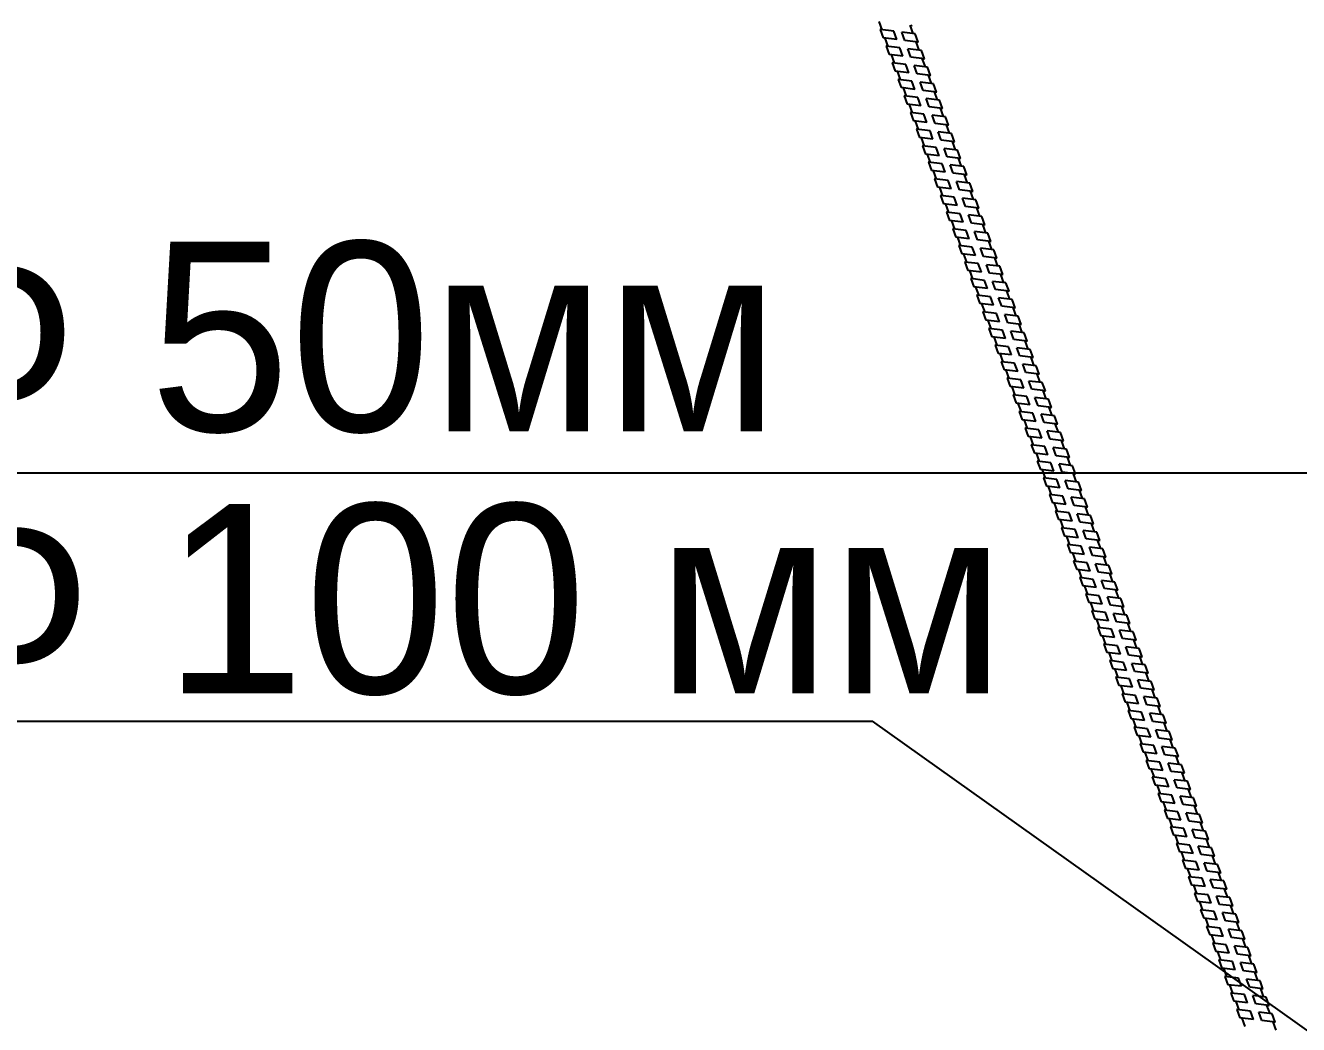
# Model space of a CAD drawing. Header units: millimetres. Extents: x -1985 to 969, y 203 to 500.
# Drawn here: x -1747.01 to -1726.86, y 441.97 to 457.79 of the extents above; entities that cross this region are included whole.
import ezdxf

# ---------------------------------------------------------------- set-up
doc = ezdxf.new("R2010")
doc.units = ezdxf.units.MM
doc.layers.add('надписи', color=7, linetype='Continuous')
doc.layers.add('ШПАЛА', color=7, linetype='Continuous')

msp = doc.modelspace()

# ---------------------------------------------------------------- linework, layer by layer
for p, q in [((-1732.973, 457.787), (-1733.001, 457.777)), ((-1733.482, 457.724), (-1733.453, 457.734)), ((-1733.267, 457.697), (-1733.482, 457.724)), ((-1733.219, 457.566), (-1733.434, 457.592)), ((-1732.925, 457.655), (-1733.137, 457.681)), ((-1732.877, 457.524), (-1733.089, 457.55)), ((-1733.386, 457.46), (-1733.358, 457.471)), ((-1733.171, 457.434), (-1733.386, 457.46)), ((-1732.829, 457.392), (-1733.041, 457.418)), ((-1732.877, 457.524), (-1732.905, 457.513)), ((-1733.123, 457.302), (-1733.338, 457.329)), ((-1733.29, 457.197), (-1733.262, 457.207)), ((-1733.075, 457.17), (-1733.29, 457.197)), ((-1732.781, 457.26), (-1732.993, 457.286)), ((-1732.733, 457.128), (-1732.945, 457.154)), ((-1732.781, 457.26), (-1732.809, 457.25)), ((-1733.027, 457.039), (-1733.242, 457.065)), ((-1733.194, 456.933), (-1733.166, 456.944)), ((-1732.979, 456.907), (-1733.194, 456.933)), ((-1732.685, 456.997), (-1732.897, 457.023)), ((-1732.685, 456.997), (-1732.713, 456.987)), ((-1732.931, 456.775), (-1733.146, 456.802)), ((-1732.637, 456.865), (-1732.849, 456.891)), ((-1732.589, 456.733), (-1732.801, 456.759)), ((-1732.589, 456.733), (-1732.617, 456.723)), ((-1733.099, 456.671), (-1733.07, 456.681)), ((-1732.884, 456.645), (-1733.099, 456.671)), ((-1732.836, 456.513), (-1733.051, 456.54)), ((-1732.542, 456.603), (-1732.754, 456.629)), ((-1733.003, 456.408), (-1732.975, 456.418)), ((-1732.788, 456.381), (-1733.003, 456.408)), ((-1732.494, 456.471), (-1732.706, 456.497)), ((-1732.446, 456.339), (-1732.658, 456.365)), ((-1732.494, 456.471), (-1732.522, 456.461)), ((-1732.74, 456.25), (-1732.955, 456.276)), ((-1732.907, 456.145), (-1732.879, 456.156)), ((-1732.692, 456.119), (-1732.907, 456.145)), ((-1732.398, 456.208), (-1732.61, 456.234)), ((-1732.398, 456.208), (-1732.426, 456.198)), ((-1732.645, 455.987), (-1732.859, 456.014)), ((-1732.35, 456.077), (-1732.562, 456.103)), ((-1732.302, 455.945), (-1732.514, 455.971)), ((-1732.302, 455.945), (-1732.331, 455.935)), ((-1732.811, 455.882), (-1732.783, 455.892)), ((-1732.597, 455.856), (-1732.811, 455.882)), ((-1732.549, 455.724), (-1732.764, 455.75)), ((-1732.255, 455.814), (-1732.466, 455.84)), ((-1732.716, 455.62), (-1732.688, 455.63)), ((-1732.501, 455.594), (-1732.716, 455.62)), ((-1732.207, 455.682), (-1732.418, 455.708)), ((-1732.159, 455.552), (-1732.371, 455.578)), ((-1732.207, 455.682), (-1732.235, 455.672)), ((-1732.453, 455.462), (-1732.668, 455.488)), ((-1732.62, 455.357), (-1732.592, 455.367)), ((-1732.405, 455.33), (-1732.62, 455.357)), ((-1732.111, 455.42), (-1732.323, 455.446)), ((-1732.111, 455.42), (-1732.139, 455.41)), ((-1732.358, 455.199), (-1732.572, 455.225)), ((-1732.063, 455.288), (-1732.275, 455.314)), ((-1732.015, 455.157), (-1732.227, 455.183)), ((-1732.015, 455.157), (-1732.044, 455.147)), ((-1732.524, 455.093), (-1732.496, 455.104)), ((-1732.31, 455.067), (-1732.524, 455.093)), ((-1732.262, 454.935), (-1732.477, 454.962)), ((-1731.967, 455.025), (-1732.179, 455.051)), ((-1731.92, 454.893), (-1732.131, 454.919)), ((-1732.429, 454.83), (-1732.4, 454.84)), ((-1732.214, 454.804), (-1732.429, 454.83)), ((-1731.872, 454.762), (-1732.083, 454.788)), ((-1731.92, 454.893), (-1731.948, 454.883)), ((-1732.166, 454.672), (-1732.381, 454.699)), ((-1732.333, 454.567), (-1732.304, 454.577)), ((-1732.118, 454.54), (-1732.333, 454.567)), ((-1731.824, 454.63), (-1732.036, 454.656)), ((-1731.776, 454.498), (-1731.988, 454.524)), ((-1731.824, 454.63), (-1731.852, 454.62)), ((-1732.07, 454.409), (-1732.285, 454.435)), ((-1732.237, 454.303), (-1732.209, 454.314)), ((-1731.728, 454.367), (-1731.94, 454.393)), ((-1731.728, 454.367), (-1731.756, 454.356)), ((-1732.022, 454.277), (-1732.237, 454.303)), ((-1731.974, 454.145), (-1732.189, 454.172)), ((-1731.68, 454.235), (-1731.892, 454.261)), ((-1731.632, 454.103), (-1731.844, 454.129)), ((-1732.141, 454.041), (-1732.113, 454.051)), ((-1731.927, 454.015), (-1732.141, 454.041)), ((-1731.879, 453.883), (-1732.094, 453.909)), ((-1731.584, 453.973), (-1731.796, 453.999)), ((-1731.632, 454.103), (-1731.66, 454.093)), ((-1732.046, 453.778), (-1732.017, 453.788)), ((-1731.831, 453.751), (-1732.046, 453.778)), ((-1731.537, 453.841), (-1731.748, 453.867)), ((-1731.489, 453.709), (-1731.7, 453.735)), ((-1731.537, 453.841), (-1731.565, 453.831)), ((-1731.783, 453.62), (-1731.998, 453.646)), ((-1731.95, 453.515), (-1731.922, 453.525)), ((-1731.735, 453.489), (-1731.95, 453.515)), ((-1731.441, 453.578), (-1731.653, 453.604)), ((-1731.441, 453.578), (-1731.469, 453.568)), ((-1731.687, 453.357), (-1731.902, 453.384)), ((-1731.393, 453.447), (-1731.605, 453.473)), ((-1731.345, 453.315), (-1731.557, 453.341)), ((-1731.345, 453.315), (-1731.373, 453.305)), ((-1731.854, 453.252), (-1731.826, 453.262)), ((-1731.639, 453.225), (-1731.854, 453.252)), ((-1731.591, 453.094), (-1731.806, 453.12)), ((-1731.297, 453.183), (-1731.509, 453.209)), ((-1731.759, 452.99), (-1731.73, 453)), ((-1731.544, 452.963), (-1731.759, 452.99)), ((-1731.249, 453.052), (-1731.461, 453.078)), ((-1731.202, 452.921), (-1731.414, 452.947)), ((-1731.249, 453.052), (-1731.277, 453.042)), ((-1731.496, 452.832), (-1731.711, 452.858)), ((-1731.663, 452.726), (-1731.635, 452.737)), ((-1731.448, 452.7), (-1731.663, 452.726)), ((-1731.154, 452.79), (-1731.366, 452.816)), ((-1731.154, 452.79), (-1731.182, 452.78)), ((-1731.4, 452.569), (-1731.615, 452.595)), ((-1731.106, 452.658), (-1731.318, 452.684)), ((-1731.058, 452.527), (-1731.27, 452.553)), ((-1731.058, 452.527), (-1731.086, 452.516)), ((-1731.567, 452.463), (-1731.539, 452.473)), ((-1731.352, 452.437), (-1731.567, 452.463)), ((-1731.304, 452.305), (-1731.519, 452.332)), ((-1731.01, 452.395), (-1731.222, 452.421)), ((-1731.471, 452.2), (-1731.443, 452.21)), ((-1731.256, 452.173), (-1731.471, 452.2)), ((-1730.962, 452.263), (-1731.174, 452.289)), ((-1730.914, 452.131), (-1731.126, 452.157)), ((-1730.962, 452.263), (-1730.99, 452.253)), ((-1731.209, 452.042), (-1731.423, 452.068)), ((-1731.375, 451.936), (-1731.347, 451.947)), ((-1731.16, 451.91), (-1731.375, 451.936)), ((-1730.866, 452), (-1731.078, 452.026)), ((-1730.818, 451.868), (-1731.03, 451.894)), ((-1730.866, 452), (-1730.895, 451.99)), ((-1731.113, 451.778), (-1731.327, 451.805)), ((-1730.77, 451.736), (-1730.982, 451.762)), ((-1730.77, 451.736), (-1730.799, 451.726)), ((-1731.28, 451.673), (-1731.251, 451.683)), ((-1731.065, 451.647), (-1731.28, 451.673)), ((-1731.017, 451.515), (-1731.232, 451.541)), ((-1730.723, 451.605), (-1730.934, 451.631)), ((-1730.675, 451.473), (-1730.886, 451.499)), ((-1731.184, 451.411), (-1731.156, 451.421)), ((-1730.969, 451.384), (-1731.184, 451.411)), ((-1730.627, 451.342), (-1730.839, 451.368)), ((-1730.675, 451.473), (-1730.703, 451.463)), ((-1730.921, 451.253), (-1731.136, 451.279)), ((-1731.088, 451.147), (-1731.06, 451.158)), ((-1730.873, 451.121), (-1731.088, 451.147)), ((-1730.579, 451.211), (-1730.791, 451.237)), ((-1730.531, 451.079), (-1730.743, 451.105)), ((-1730.579, 451.211), (-1730.607, 451.201)), ((-1730.825, 450.989), (-1731.04, 451.016)), ((-1730.993, 450.885), (-1730.964, 450.895)), ((-1730.483, 450.947), (-1730.695, 450.973)), ((-1730.483, 450.947), (-1730.511, 450.937)), ((-1730.778, 450.859), (-1730.993, 450.885)), ((-1730.73, 450.727), (-1730.945, 450.753)), ((-1730.436, 450.816), (-1730.648, 450.843)), ((-1730.388, 450.685), (-1730.6, 450.711)), ((-1730.388, 450.685), (-1730.416, 450.675)), ((-1730.897, 450.622), (-1730.869, 450.632)), ((-1730.682, 450.595), (-1730.897, 450.622)), ((-1730.634, 450.464), (-1730.849, 450.49)), ((-1730.34, 450.553), (-1730.552, 450.579)), ((-1730.801, 450.359), (-1730.773, 450.37)), ((-1730.587, 450.333), (-1730.801, 450.359)), ((-1730.292, 450.422), (-1730.504, 450.448)), ((-1730.244, 450.291), (-1730.456, 450.317)), ((-1730.292, 450.422), (-1730.32, 450.411)), ((-1730.539, 450.201), (-1730.754, 450.228)), ((-1730.706, 450.096), (-1730.677, 450.106)), ((-1730.491, 450.07), (-1730.706, 450.096)), ((-1730.197, 450.159), (-1730.408, 450.185)), ((-1730.197, 450.159), (-1730.225, 450.149)), ((-1730.443, 449.938), (-1730.658, 449.965)), ((-1730.149, 450.028), (-1730.36, 450.054)), ((-1730.101, 449.896), (-1730.313, 449.922)), ((-1730.101, 449.896), (-1730.129, 449.886)), ((-1730.61, 449.833), (-1730.581, 449.843)), ((-1730.395, 449.806), (-1730.61, 449.833)), ((-1730.347, 449.675), (-1730.562, 449.701)), ((-1730.053, 449.764), (-1730.265, 449.79)), ((-1730.514, 449.57), (-1730.486, 449.58)), ((-1730.299, 449.543), (-1730.514, 449.57)), ((-1730.005, 449.633), (-1730.217, 449.659)), ((-1729.957, 449.501), (-1730.169, 449.527)), ((-1730.005, 449.633), (-1730.033, 449.623)), ((-1730.251, 449.412), (-1730.466, 449.438)), ((-1730.418, 449.306), (-1730.39, 449.316)), ((-1730.203, 449.28), (-1730.418, 449.306)), ((-1729.909, 449.37), (-1730.121, 449.396)), ((-1729.909, 449.37), (-1729.937, 449.359)), ((-1730.155, 449.148), (-1730.37, 449.174)), ((-1729.861, 449.238), (-1730.073, 449.264)), ((-1729.813, 449.106), (-1730.025, 449.132)), ((-1729.813, 449.106), (-1729.841, 449.096)), ((-1730.322, 449.043), (-1730.294, 449.053)), ((-1730.107, 449.016), (-1730.322, 449.043)), ((-1730.059, 448.885), (-1730.274, 448.911)), ((-1729.765, 448.974), (-1729.977, 449)), ((-1730.227, 448.78), (-1730.198, 448.791)), ((-1730.012, 448.754), (-1730.227, 448.78)), ((-1729.717, 448.843), (-1729.929, 448.869)), ((-1729.67, 448.712), (-1729.882, 448.738)), ((-1729.717, 448.843), (-1729.745, 448.832)), ((-1729.964, 448.622), (-1730.179, 448.649)), ((-1730.131, 448.517), (-1730.103, 448.527)), ((-1729.916, 448.491), (-1730.131, 448.517)), ((-1729.622, 448.58), (-1729.834, 448.606)), ((-1729.574, 448.449), (-1729.786, 448.475)), ((-1729.622, 448.58), (-1729.65, 448.57)), ((-1729.868, 448.359), (-1730.083, 448.386)), ((-1730.035, 448.255), (-1730.007, 448.265)), ((-1729.526, 448.317), (-1729.738, 448.343)), ((-1729.526, 448.317), (-1729.554, 448.307)), ((-1729.82, 448.228), (-1730.035, 448.255)), ((-1729.773, 448.097), (-1729.987, 448.123)), ((-1729.478, 448.186), (-1729.69, 448.212)), ((-1729.43, 448.055), (-1729.642, 448.081)), ((-1729.939, 447.991), (-1729.911, 448.002)), ((-1729.725, 447.965), (-1729.939, 447.991)), ((-1729.383, 447.923), (-1729.594, 447.949)), ((-1729.43, 448.055), (-1729.459, 448.044)), ((-1729.677, 447.833), (-1729.892, 447.86)), ((-1729.844, 447.729), (-1729.816, 447.739)), ((-1729.629, 447.702), (-1729.844, 447.729)), ((-1729.335, 447.791), (-1729.546, 447.817)), ((-1729.287, 447.66), (-1729.499, 447.686)), ((-1729.335, 447.791), (-1729.363, 447.781)), ((-1729.581, 447.571), (-1729.796, 447.597)), ((-1729.748, 447.466), (-1729.72, 447.476)), ((-1729.533, 447.439), (-1729.748, 447.466)), ((-1729.239, 447.529), (-1729.451, 447.555)), ((-1729.239, 447.529), (-1729.267, 447.519)), ((-1729.485, 447.308), (-1729.7, 447.334)), ((-1729.191, 447.397), (-1729.403, 447.423)), ((-1729.143, 447.266), (-1729.355, 447.292)), ((-1729.143, 447.266), (-1729.171, 447.255)), ((-1729.652, 447.202), (-1729.624, 447.213)), ((-1729.437, 447.176), (-1729.652, 447.202)), ((-1729.39, 447.044), (-1729.604, 447.071)), ((-1729.095, 447.134), (-1729.307, 447.16)), ((-1729.556, 446.939), (-1729.528, 446.949)), ((-1729.342, 446.913), (-1729.556, 446.939)), ((-1729.047, 447.002), (-1729.259, 447.028)), ((-1728.999, 446.871), (-1729.211, 446.897)), ((-1729.047, 447.002), (-1729.076, 446.992)), ((-1729.294, 446.781), (-1729.509, 446.807)), ((-1729.461, 446.675), (-1729.432, 446.686)), ((-1729.246, 446.649), (-1729.461, 446.675)), ((-1728.952, 446.739), (-1729.163, 446.765)), ((-1728.952, 446.739), (-1728.98, 446.729)), ((-1729.198, 446.517), (-1729.413, 446.544)), ((-1728.904, 446.607), (-1729.115, 446.633)), ((-1728.856, 446.475), (-1729.068, 446.501)), ((-1728.856, 446.475), (-1728.884, 446.465)), ((-1729.365, 446.412), (-1729.336, 446.422)), ((-1729.15, 446.386), (-1729.365, 446.412)), ((-1729.102, 446.254), (-1729.317, 446.281)), ((-1728.808, 446.344), (-1729.02, 446.37)), ((-1729.269, 446.15), (-1729.241, 446.16)), ((-1729.054, 446.123), (-1729.269, 446.15)), ((-1728.76, 446.212), (-1728.972, 446.238)), ((-1728.712, 446.081), (-1728.924, 446.107)), ((-1728.76, 446.212), (-1728.788, 446.202)), ((-1729.007, 445.992), (-1729.221, 446.018)), ((-1729.173, 445.887), (-1729.145, 445.897)), ((-1728.959, 445.86), (-1729.173, 445.887)), ((-1728.664, 445.95), (-1728.876, 445.976)), ((-1728.664, 445.95), (-1728.692, 445.94)), ((-1728.911, 445.729), (-1729.126, 445.755)), ((-1728.616, 445.818), (-1728.828, 445.844)), ((-1728.569, 445.687), (-1728.78, 445.713)), ((-1728.569, 445.687), (-1728.597, 445.676)), ((-1729.078, 445.624), (-1729.05, 445.634)), ((-1728.863, 445.598), (-1729.078, 445.624)), ((-1728.815, 445.466), (-1729.03, 445.492)), ((-1728.521, 445.556), (-1728.733, 445.582)), ((-1728.473, 445.424), (-1728.685, 445.45)), ((-1728.982, 445.361), (-1728.954, 445.371)), ((-1728.767, 445.334), (-1728.982, 445.361)), ((-1728.425, 445.292), (-1728.637, 445.318)), ((-1728.473, 445.424), (-1728.501, 445.414)), ((-1728.719, 445.203), (-1728.934, 445.229)), ((-1728.886, 445.098), (-1728.858, 445.108)), ((-1728.672, 445.071), (-1728.886, 445.098)), ((-1728.377, 445.161), (-1728.589, 445.187)), ((-1728.329, 445.029), (-1728.541, 445.055)), ((-1728.377, 445.161), (-1728.405, 445.151)), ((-1728.624, 444.94), (-1728.839, 444.966)), ((-1728.791, 444.835), (-1728.762, 444.845)), ((-1728.282, 444.898), (-1728.493, 444.924)), ((-1728.282, 444.898), (-1728.31, 444.888)), ((-1728.576, 444.808), (-1728.791, 444.835)), ((-1728.528, 444.677), (-1728.743, 444.703)), ((-1728.234, 444.766), (-1728.445, 444.792)), ((-1728.186, 444.635), (-1728.398, 444.661)), ((-1728.695, 444.571), (-1728.666, 444.582)), ((-1728.48, 444.545), (-1728.695, 444.571)), ((-1728.432, 444.413), (-1728.647, 444.44)), ((-1728.138, 444.503), (-1728.35, 444.529)), ((-1728.186, 444.635), (-1728.214, 444.624)), ((-1728.599, 444.308), (-1728.571, 444.318)), ((-1728.384, 444.282), (-1728.599, 444.308)), ((-1728.09, 444.371), (-1728.302, 444.397)), ((-1728.042, 444.24), (-1728.254, 444.266)), ((-1728.09, 444.371), (-1728.118, 444.361)), ((-1728.336, 444.15), (-1728.551, 444.176)), ((-1728.503, 444.044), (-1728.475, 444.055)), ((-1728.288, 444.018), (-1728.503, 444.044)), ((-1727.994, 444.108), (-1728.206, 444.134)), ((-1727.994, 444.108), (-1728.022, 444.098)), ((-1728.24, 443.886), (-1728.455, 443.913)), ((-1727.946, 443.976), (-1728.158, 444.002)), ((-1727.898, 443.844), (-1728.11, 443.87)), ((-1727.898, 443.844), (-1727.926, 443.834)), ((-1728.407, 443.781), (-1728.379, 443.791)), ((-1728.192, 443.755), (-1728.407, 443.781)), ((-1728.144, 443.623), (-1728.359, 443.65)), ((-1727.85, 443.713), (-1728.062, 443.739)), ((-1728.312, 443.519), (-1728.283, 443.529)), ((-1728.097, 443.492), (-1728.312, 443.519)), ((-1727.802, 443.581), (-1728.014, 443.607)), ((-1727.755, 443.45), (-1727.967, 443.476)), ((-1727.802, 443.581), (-1727.83, 443.571)), ((-1728.049, 443.361), (-1728.264, 443.387)), ((-1728.216, 443.256), (-1728.188, 443.266)), ((-1728.001, 443.229), (-1728.216, 443.256)), ((-1727.707, 443.319), (-1727.919, 443.345)), ((-1727.707, 443.319), (-1727.735, 443.309)), ((-1727.953, 443.098), (-1728.168, 443.124)), ((-1727.659, 443.187), (-1727.871, 443.213)), ((-1727.611, 443.056), (-1727.823, 443.082)), ((-1727.611, 443.056), (-1727.639, 443.045)), ((-1728.12, 442.993), (-1728.092, 443.003)), ((-1727.905, 442.967), (-1728.12, 442.993)), ((-1727.858, 442.835), (-1728.072, 442.861)), ((-1727.563, 442.925), (-1727.775, 442.951)), ((-1728.024, 442.73), (-1727.996, 442.74)), ((-1727.81, 442.703), (-1728.024, 442.73)), ((-1727.515, 442.793), (-1727.727, 442.819)), ((-1727.467, 442.661), (-1727.679, 442.687)), ((-1727.515, 442.793), (-1727.543, 442.783)), ((-1727.762, 442.572), (-1727.977, 442.598)), ((-1727.929, 442.466), (-1727.9, 442.477)), ((-1727.714, 442.44), (-1727.929, 442.466)), ((-1727.42, 442.53), (-1727.631, 442.556)), ((-1727.372, 442.398), (-1727.583, 442.424)), ((-1727.42, 442.53), (-1727.448, 442.52)), ((-1727.666, 442.308), (-1727.881, 442.335)), ((-1727.324, 442.266), (-1727.536, 442.292)), ((-1727.324, 442.266), (-1727.352, 442.256)), ((-1727.833, 442.203), (-1727.804, 442.213)), ((-1727.618, 442.177), (-1727.833, 442.203)), ((-1727.57, 442.045), (-1727.785, 442.071)), ((-1727.276, 442.135), (-1727.488, 442.161)), ((-1727.228, 442.003), (-1727.44, 442.029)), ((-1727.228, 442.003), (-1727.256, 441.993))]:
    msp.add_line(p, q)
at = {"color": 0}
for p, q in [((-1733.482, 457.724), (-1733.434, 457.592)), ((-1732.877, 457.524), (-1732.925, 457.655)), ((-1733.386, 457.46), (-1733.338, 457.329)), ((-1732.781, 457.26), (-1732.829, 457.392)), ((-1733.29, 457.197), (-1733.242, 457.065)), ((-1733.194, 456.933), (-1733.146, 456.802)), ((-1732.685, 456.997), (-1732.733, 457.128)), ((-1732.589, 456.733), (-1732.637, 456.865)), ((-1733.099, 456.671), (-1733.051, 456.54)), ((-1732.494, 456.471), (-1732.542, 456.603)), ((-1733.003, 456.408), (-1732.955, 456.276)), ((-1732.398, 456.208), (-1732.446, 456.339)), ((-1732.907, 456.145), (-1732.859, 456.014)), ((-1732.302, 455.945), (-1732.35, 456.077)), ((-1732.811, 455.882), (-1732.764, 455.75)), ((-1732.207, 455.682), (-1732.255, 455.814)), ((-1732.716, 455.62), (-1732.668, 455.488)), ((-1732.111, 455.42), (-1732.159, 455.552)), ((-1732.62, 455.357), (-1732.572, 455.225)), ((-1732.015, 455.157), (-1732.063, 455.288)), ((-1732.524, 455.093), (-1732.477, 454.962)), ((-1731.92, 454.893), (-1731.967, 455.025)), ((-1732.429, 454.83), (-1732.381, 454.699)), ((-1731.824, 454.63), (-1731.872, 454.762)), ((-1732.333, 454.567), (-1732.285, 454.435)), ((-1731.728, 454.367), (-1731.776, 454.498)), ((-1732.237, 454.303), (-1732.189, 454.172)), ((-1731.632, 454.103), (-1731.68, 454.235)), ((-1732.141, 454.041), (-1732.094, 453.909)), ((-1731.537, 453.841), (-1731.584, 453.973)), ((-1732.046, 453.778), (-1731.998, 453.646)), ((-1731.441, 453.578), (-1731.489, 453.709)), ((-1731.95, 453.515), (-1731.902, 453.384)), ((-1731.345, 453.315), (-1731.393, 453.447)), ((-1731.854, 453.252), (-1731.806, 453.12)), ((-1731.249, 453.052), (-1731.297, 453.183)), ((-1731.759, 452.99), (-1731.711, 452.858)), ((-1731.154, 452.79), (-1731.202, 452.921)), ((-1731.663, 452.726), (-1731.615, 452.595)), ((-1731.058, 452.527), (-1731.106, 452.658)), ((-1731.567, 452.463), (-1731.519, 452.332)), ((-1730.962, 452.263), (-1731.01, 452.395)), ((-1731.471, 452.2), (-1731.423, 452.068)), ((-1730.866, 452), (-1730.914, 452.131)), ((-1731.375, 451.936), (-1731.327, 451.805)), ((-1730.77, 451.736), (-1730.818, 451.868)), ((-1731.28, 451.673), (-1731.232, 451.541)), ((-1730.675, 451.473), (-1730.723, 451.605)), ((-1731.184, 451.411), (-1731.136, 451.279)), ((-1730.579, 451.211), (-1730.627, 451.342)), ((-1731.088, 451.147), (-1731.04, 451.016)), ((-1730.483, 450.947), (-1730.531, 451.079)), ((-1730.993, 450.885), (-1730.945, 450.753)), ((-1730.388, 450.685), (-1730.436, 450.816)), ((-1730.897, 450.622), (-1730.849, 450.49)), ((-1730.292, 450.422), (-1730.34, 450.553)), ((-1730.801, 450.359), (-1730.754, 450.228)), ((-1730.197, 450.159), (-1730.244, 450.291)), ((-1730.706, 450.096), (-1730.658, 449.965)), ((-1730.101, 449.896), (-1730.149, 450.028)), ((-1730.61, 449.833), (-1730.562, 449.701)), ((-1730.005, 449.633), (-1730.053, 449.764)), ((-1730.514, 449.57), (-1730.466, 449.438)), ((-1729.909, 449.37), (-1729.957, 449.501)), ((-1730.418, 449.306), (-1730.37, 449.174)), ((-1729.813, 449.106), (-1729.861, 449.238)), ((-1730.322, 449.043), (-1730.274, 448.911)), ((-1729.717, 448.843), (-1729.765, 448.974)), ((-1730.227, 448.78), (-1730.179, 448.649)), ((-1729.622, 448.58), (-1729.67, 448.712)), ((-1730.131, 448.517), (-1730.083, 448.386)), ((-1729.526, 448.317), (-1729.574, 448.449)), ((-1730.035, 448.255), (-1729.987, 448.123)), ((-1729.43, 448.055), (-1729.478, 448.186)), ((-1729.939, 447.991), (-1729.892, 447.86)), ((-1729.335, 447.791), (-1729.383, 447.923)), ((-1729.844, 447.729), (-1729.796, 447.597)), ((-1729.239, 447.529), (-1729.287, 447.66)), ((-1729.748, 447.466), (-1729.7, 447.334)), ((-1729.143, 447.266), (-1729.191, 447.397)), ((-1729.652, 447.202), (-1729.604, 447.071)), ((-1729.047, 447.002), (-1729.095, 447.134)), ((-1729.556, 446.939), (-1729.509, 446.807)), ((-1728.952, 446.739), (-1728.999, 446.871)), ((-1729.461, 446.675), (-1729.413, 446.544)), ((-1728.856, 446.475), (-1728.904, 446.607)), ((-1729.365, 446.412), (-1729.317, 446.281)), ((-1728.76, 446.212), (-1728.808, 446.344)), ((-1729.269, 446.15), (-1729.221, 446.018)), ((-1728.664, 445.95), (-1728.712, 446.081)), ((-1729.173, 445.887), (-1729.126, 445.755)), ((-1728.569, 445.687), (-1728.616, 445.818)), ((-1729.078, 445.624), (-1729.03, 445.492)), ((-1728.473, 445.424), (-1728.521, 445.556)), ((-1728.982, 445.361), (-1728.934, 445.229)), ((-1728.377, 445.161), (-1728.425, 445.292)), ((-1728.886, 445.098), (-1728.839, 444.966)), ((-1728.282, 444.898), (-1728.329, 445.029)), ((-1728.791, 444.835), (-1728.743, 444.703)), ((-1728.186, 444.635), (-1728.234, 444.766)), ((-1728.695, 444.571), (-1728.647, 444.44)), ((-1728.09, 444.371), (-1728.138, 444.503)), ((-1728.599, 444.308), (-1728.551, 444.176)), ((-1727.994, 444.108), (-1728.042, 444.24)), ((-1728.503, 444.044), (-1728.455, 443.913)), ((-1727.898, 443.844), (-1727.946, 443.976)), ((-1728.407, 443.781), (-1728.359, 443.65)), ((-1727.802, 443.581), (-1727.85, 443.713)), ((-1728.312, 443.519), (-1728.264, 443.387)), ((-1727.707, 443.319), (-1727.755, 443.45)), ((-1728.216, 443.256), (-1728.168, 443.124)), ((-1727.611, 443.056), (-1727.659, 443.187)), ((-1728.12, 442.993), (-1728.072, 442.861)), ((-1727.515, 442.793), (-1727.563, 442.925)), ((-1728.024, 442.73), (-1727.977, 442.598)), ((-1727.42, 442.53), (-1727.467, 442.661)), ((-1727.929, 442.466), (-1727.881, 442.335)), ((-1727.324, 442.266), (-1727.372, 442.398)), ((-1727.833, 442.203), (-1727.785, 442.071)), ((-1727.228, 442.003), (-1727.276, 442.135))]:
    msp.add_line(p, q, dxfattribs=at)
at = {"layer": 'надписи'}
for points in [[(-1679.776, 410.035), (-1710.811, 450.699), (-1787.625, 450.699), (-1818.086, 407.546)], [(-1815.3, 404.038), (-1779.32, 446.773), (-1733.608, 446.773), (-1679.776, 408.471)]]:
    msp.add_lwpolyline(points, dxfattribs=at)
at = {"layer": 'ШПАЛА', "color": 0}
for p, q in [((-1733.448, 457.719), (-1733.496, 457.851)), ((-1732.958, 457.659), (-1733.006, 457.791)), ((-1733.352, 457.456), (-1733.4, 457.588)), ((-1733.219, 457.566), (-1733.267, 457.697)), ((-1733.089, 457.55), (-1733.137, 457.681)), ((-1733.123, 457.302), (-1733.171, 457.434)), ((-1732.993, 457.286), (-1733.041, 457.418)), ((-1732.862, 457.396), (-1732.91, 457.528)), ((-1733.256, 457.193), (-1733.304, 457.325)), ((-1733.027, 457.039), (-1733.075, 457.17)), ((-1732.897, 457.023), (-1732.945, 457.154)), ((-1732.766, 457.132), (-1732.814, 457.264)), ((-1733.161, 456.929), (-1733.209, 457.061)), ((-1732.67, 456.869), (-1732.718, 457.001)), ((-1733.065, 456.667), (-1733.113, 456.798)), ((-1732.931, 456.775), (-1732.979, 456.907)), ((-1732.801, 456.759), (-1732.849, 456.891)), ((-1732.575, 456.607), (-1732.623, 456.738)), ((-1732.969, 456.404), (-1733.017, 456.535)), ((-1732.836, 456.513), (-1732.884, 456.645)), ((-1732.706, 456.497), (-1732.754, 456.629)), ((-1732.74, 456.25), (-1732.788, 456.381)), ((-1732.61, 456.234), (-1732.658, 456.365)), ((-1732.479, 456.344), (-1732.527, 456.475)), ((-1732.874, 456.141), (-1732.921, 456.272)), ((-1732.384, 456.081), (-1732.431, 456.212)), ((-1732.778, 455.878), (-1732.826, 456.01)), ((-1732.645, 455.987), (-1732.692, 456.119)), ((-1732.514, 455.971), (-1732.562, 456.103)), ((-1732.288, 455.818), (-1732.336, 455.949)), ((-1732.683, 455.616), (-1732.73, 455.746)), ((-1732.549, 455.724), (-1732.597, 455.856)), ((-1732.418, 455.708), (-1732.466, 455.84)), ((-1732.453, 455.462), (-1732.501, 455.594)), ((-1732.323, 455.446), (-1732.371, 455.578)), ((-1732.192, 455.556), (-1732.24, 455.686)), ((-1732.587, 455.353), (-1732.635, 455.484)), ((-1732.358, 455.199), (-1732.405, 455.33)), ((-1732.097, 455.292), (-1732.145, 455.424)), ((-1732.491, 455.089), (-1732.539, 455.221)), ((-1732.227, 455.183), (-1732.275, 455.314)), ((-1732.001, 455.029), (-1732.049, 455.161)), ((-1732.395, 454.826), (-1732.443, 454.958)), ((-1732.262, 454.935), (-1732.31, 455.067)), ((-1732.131, 454.919), (-1732.179, 455.051)), ((-1732.166, 454.672), (-1732.214, 454.804)), ((-1732.036, 454.656), (-1732.083, 454.788)), ((-1731.905, 454.766), (-1731.953, 454.898)), ((-1732.299, 454.562), (-1732.347, 454.694)), ((-1732.07, 454.409), (-1732.118, 454.54)), ((-1731.94, 454.393), (-1731.988, 454.524)), ((-1731.809, 454.502), (-1731.857, 454.634)), ((-1732.203, 454.299), (-1732.251, 454.431)), ((-1731.713, 454.239), (-1731.761, 454.371)), ((-1732.108, 454.037), (-1732.155, 454.168)), ((-1731.974, 454.145), (-1732.022, 454.277)), ((-1731.844, 454.129), (-1731.892, 454.261)), ((-1731.879, 453.883), (-1731.927, 454.015)), ((-1731.748, 453.867), (-1731.796, 453.999)), ((-1731.618, 453.977), (-1731.665, 454.107)), ((-1732.012, 453.774), (-1732.06, 453.905)), ((-1731.783, 453.62), (-1731.831, 453.751)), ((-1731.653, 453.604), (-1731.7, 453.735)), ((-1731.522, 453.713), (-1731.57, 453.845)), ((-1731.916, 453.511), (-1731.964, 453.642)), ((-1731.426, 453.451), (-1731.474, 453.582)), ((-1731.821, 453.248), (-1731.869, 453.379)), ((-1731.687, 453.357), (-1731.735, 453.489)), ((-1731.557, 453.341), (-1731.605, 453.473)), ((-1731.33, 453.188), (-1731.378, 453.319)), ((-1731.725, 452.986), (-1731.773, 453.116)), ((-1731.591, 453.094), (-1731.639, 453.225)), ((-1731.461, 453.078), (-1731.509, 453.209)), ((-1731.496, 452.832), (-1731.544, 452.963)), ((-1731.366, 452.816), (-1731.414, 452.947)), ((-1731.235, 452.925), (-1731.283, 453.056)), ((-1731.629, 452.722), (-1731.677, 452.854)), ((-1731.4, 452.569), (-1731.448, 452.7)), ((-1731.139, 452.662), (-1731.187, 452.794)), ((-1731.534, 452.459), (-1731.582, 452.591)), ((-1731.27, 452.553), (-1731.318, 452.684)), ((-1731.043, 452.399), (-1731.091, 452.531)), ((-1731.438, 452.196), (-1731.486, 452.327)), ((-1731.304, 452.305), (-1731.352, 452.437)), ((-1731.174, 452.289), (-1731.222, 452.421)), ((-1731.209, 452.042), (-1731.256, 452.173)), ((-1731.078, 452.026), (-1731.126, 452.157)), ((-1730.948, 452.136), (-1730.996, 452.267)), ((-1731.342, 451.932), (-1731.39, 452.064)), ((-1731.113, 451.778), (-1731.16, 451.91)), ((-1730.982, 451.762), (-1731.03, 451.894)), ((-1730.852, 451.872), (-1730.9, 452.004)), ((-1731.246, 451.669), (-1731.294, 451.801)), ((-1730.756, 451.609), (-1730.804, 451.74)), ((-1731.151, 451.407), (-1731.198, 451.537)), ((-1731.017, 451.515), (-1731.065, 451.647)), ((-1730.886, 451.499), (-1730.934, 451.631)), ((-1730.921, 451.253), (-1730.969, 451.384)), ((-1730.791, 451.237), (-1730.839, 451.368)), ((-1730.66, 451.346), (-1730.708, 451.477)), ((-1731.055, 451.143), (-1731.103, 451.275)), ((-1730.825, 450.989), (-1730.873, 451.121)), ((-1730.695, 450.973), (-1730.743, 451.105)), ((-1730.565, 451.083), (-1730.612, 451.215)), ((-1730.959, 450.881), (-1731.007, 451.012)), ((-1730.469, 450.821), (-1730.517, 450.952)), ((-1730.863, 450.617), (-1730.911, 450.749)), ((-1730.73, 450.727), (-1730.778, 450.859)), ((-1730.6, 450.711), (-1730.648, 450.843)), ((-1730.373, 450.557), (-1730.421, 450.689)), ((-1730.768, 450.355), (-1730.815, 450.486)), ((-1730.634, 450.464), (-1730.682, 450.595)), ((-1730.504, 450.448), (-1730.552, 450.579)), ((-1730.539, 450.201), (-1730.587, 450.333)), ((-1730.408, 450.185), (-1730.456, 450.317)), ((-1730.278, 450.295), (-1730.325, 450.426)), ((-1730.672, 450.092), (-1730.72, 450.224)), ((-1730.182, 450.032), (-1730.23, 450.164)), ((-1730.576, 449.829), (-1730.624, 449.96)), ((-1730.443, 449.938), (-1730.491, 450.07)), ((-1730.313, 449.922), (-1730.36, 450.054)), ((-1730.086, 449.769), (-1730.134, 449.9)), ((-1730.48, 449.565), (-1730.528, 449.697)), ((-1730.347, 449.675), (-1730.395, 449.806)), ((-1730.217, 449.659), (-1730.265, 449.79)), ((-1730.251, 449.412), (-1730.299, 449.543)), ((-1730.121, 449.396), (-1730.169, 449.527)), ((-1729.99, 449.505), (-1730.038, 449.637)), ((-1730.384, 449.302), (-1730.432, 449.434)), ((-1730.155, 449.148), (-1730.203, 449.28)), ((-1729.894, 449.242), (-1729.942, 449.374)), ((-1730.289, 449.039), (-1730.337, 449.17)), ((-1730.025, 449.132), (-1730.073, 449.264)), ((-1729.798, 448.978), (-1729.846, 449.11)), ((-1730.193, 448.776), (-1730.241, 448.907)), ((-1730.059, 448.885), (-1730.107, 449.016)), ((-1729.929, 448.869), (-1729.977, 449)), ((-1729.964, 448.622), (-1730.012, 448.754)), ((-1729.834, 448.606), (-1729.882, 448.738)), ((-1729.703, 448.716), (-1729.751, 448.847)), ((-1730.097, 448.513), (-1730.145, 448.645)), ((-1729.868, 448.359), (-1729.916, 448.491)), ((-1729.738, 448.343), (-1729.786, 448.475)), ((-1729.607, 448.453), (-1729.655, 448.585)), ((-1730.002, 448.25), (-1730.049, 448.381)), ((-1729.512, 448.19), (-1729.559, 448.321)), ((-1729.906, 447.987), (-1729.954, 448.119)), ((-1729.773, 448.097), (-1729.82, 448.228)), ((-1729.642, 448.081), (-1729.69, 448.212)), ((-1729.677, 447.833), (-1729.725, 447.965)), ((-1729.546, 447.817), (-1729.594, 447.949)), ((-1729.416, 447.927), (-1729.464, 448.059)), ((-1729.81, 447.725), (-1729.858, 447.856)), ((-1729.581, 447.571), (-1729.629, 447.702)), ((-1729.451, 447.555), (-1729.499, 447.686)), ((-1729.32, 447.665), (-1729.368, 447.795)), ((-1729.715, 447.461), (-1729.763, 447.593)), ((-1729.224, 447.401), (-1729.272, 447.533)), ((-1729.619, 447.198), (-1729.667, 447.33)), ((-1729.485, 447.308), (-1729.533, 447.439)), ((-1729.355, 447.292), (-1729.403, 447.423)), ((-1729.129, 447.138), (-1729.177, 447.27)), ((-1729.523, 446.935), (-1729.571, 447.067)), ((-1729.39, 447.044), (-1729.437, 447.176)), ((-1729.259, 447.028), (-1729.307, 447.16)), ((-1729.294, 446.781), (-1729.342, 446.913)), ((-1729.163, 446.765), (-1729.211, 446.897)), ((-1729.033, 446.875), (-1729.081, 447.006)), ((-1729.427, 446.671), (-1729.475, 446.803)), ((-1728.937, 446.611), (-1728.985, 446.743)), ((-1729.331, 446.408), (-1729.379, 446.54)), ((-1729.198, 446.517), (-1729.246, 446.649)), ((-1729.068, 446.501), (-1729.115, 446.633)), ((-1728.841, 446.348), (-1728.889, 446.48)), ((-1729.236, 446.146), (-1729.283, 446.276)), ((-1729.102, 446.254), (-1729.15, 446.386)), ((-1728.972, 446.238), (-1729.02, 446.37)), ((-1729.007, 445.992), (-1729.054, 446.123)), ((-1728.876, 445.976), (-1728.924, 446.107)), ((-1728.746, 446.085), (-1728.793, 446.216)), ((-1729.14, 445.882), (-1729.188, 446.014)), ((-1728.911, 445.729), (-1728.959, 445.86)), ((-1728.65, 445.822), (-1728.698, 445.954)), ((-1729.044, 445.62), (-1729.092, 445.751)), ((-1728.78, 445.713), (-1728.828, 445.844)), ((-1728.554, 445.56), (-1728.602, 445.691)), ((-1728.948, 445.357), (-1728.996, 445.488)), ((-1728.815, 445.466), (-1728.863, 445.598)), ((-1728.685, 445.45), (-1728.733, 445.582)), ((-1728.719, 445.203), (-1728.767, 445.334)), ((-1728.589, 445.187), (-1728.637, 445.318)), ((-1728.458, 445.296), (-1728.506, 445.428)), ((-1728.853, 445.094), (-1728.901, 445.225)), ((-1728.624, 444.94), (-1728.672, 445.071)), ((-1728.493, 444.924), (-1728.541, 445.055)), ((-1728.363, 445.034), (-1728.41, 445.165)), ((-1728.757, 444.83), (-1728.805, 444.962)), ((-1728.267, 444.77), (-1728.315, 444.902)), ((-1728.661, 444.567), (-1728.709, 444.699)), ((-1728.528, 444.677), (-1728.576, 444.808)), ((-1728.398, 444.661), (-1728.445, 444.792)), ((-1728.171, 444.507), (-1728.219, 444.639)), ((-1728.565, 444.304), (-1728.613, 444.436)), ((-1728.432, 444.413), (-1728.48, 444.545)), ((-1728.302, 444.397), (-1728.35, 444.529)), ((-1728.336, 444.15), (-1728.384, 444.282)), ((-1728.206, 444.134), (-1728.254, 444.266)), ((-1728.075, 444.244), (-1728.123, 444.375)), ((-1728.469, 444.04), (-1728.517, 444.172)), ((-1727.979, 443.98), (-1728.027, 444.112)), ((-1728.374, 443.777), (-1728.422, 443.909)), ((-1728.24, 443.886), (-1728.288, 444.018)), ((-1728.11, 443.87), (-1728.158, 444.002)), ((-1727.883, 443.717), (-1727.931, 443.849)), ((-1728.278, 443.515), (-1728.326, 443.645)), ((-1728.144, 443.623), (-1728.192, 443.755)), ((-1728.014, 443.607), (-1728.062, 443.739)), ((-1728.049, 443.361), (-1728.097, 443.492)), ((-1727.919, 443.345), (-1727.967, 443.476)), ((-1727.788, 443.455), (-1727.836, 443.585)), ((-1728.182, 443.251), (-1728.23, 443.383)), ((-1727.953, 443.098), (-1728.001, 443.229)), ((-1727.692, 443.191), (-1727.74, 443.323)), ((-1728.087, 442.989), (-1728.134, 443.12)), ((-1727.823, 443.082), (-1727.871, 443.213)), ((-1727.597, 442.929), (-1727.644, 443.06)), ((-1727.991, 442.726), (-1728.039, 442.857)), ((-1727.858, 442.835), (-1727.905, 442.967)), ((-1727.727, 442.819), (-1727.775, 442.951)), ((-1727.762, 442.572), (-1727.81, 442.703)), ((-1727.631, 442.556), (-1727.679, 442.687)), ((-1727.501, 442.665), (-1727.549, 442.797)), ((-1727.895, 442.462), (-1727.943, 442.594)), ((-1727.666, 442.308), (-1727.714, 442.44)), ((-1727.536, 442.292), (-1727.583, 442.424)), ((-1727.405, 442.402), (-1727.453, 442.534)), ((-1727.799, 442.199), (-1727.847, 442.331)), ((-1727.309, 442.139), (-1727.357, 442.27)), ((-1727.703, 441.936), (-1727.751, 442.067)), ((-1727.57, 442.045), (-1727.618, 442.177)), ((-1727.44, 442.029), (-1727.488, 442.161)), ((-1727.213, 441.875), (-1727.261, 442.007))]:
    msp.add_line(p, q, dxfattribs=at)

# ---------------------------------------------------------------- texts
at = {"layer": 'надписи', "char_height": 3, "width": 72.46119, "attachment_point": 1}
for s, insert in [('{\\C152;Труба контрольная Ф 50мм}', (-1786.214, 454.362)), ('{\\C152;Труба заливная Ф 100 мм}', (-1779.836, 450.21))]:
    msp.add_mtext(s, dxfattribs=dict(at, insert=insert))

doc.saveas('drawing.dxf')
